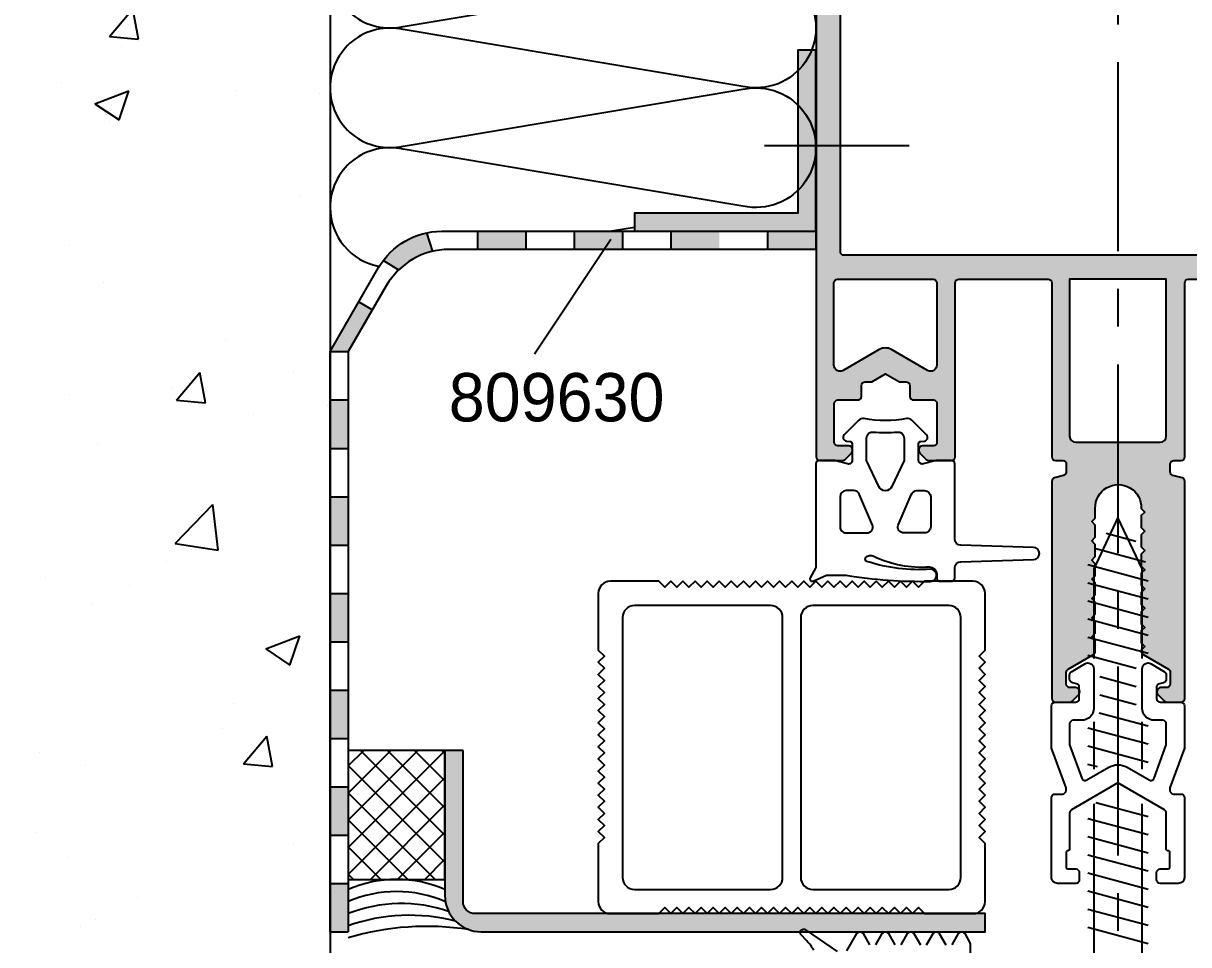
# Model space of a CAD drawing. Header units: millimetres. Extents: x -153 to 2280, y 0 to 724.
# Drawn here: x 50.41 to 98.63, y 578.86 to 616.97 of the extents above; entities that cross this region are included whole.
import ezdxf

# ---------------------------------------------------------------- set-up
doc = ezdxf.new("R2010")
doc.units = ezdxf.units.MM
doc.header["$LTSCALE"] = 0.025
doc.header["$MEASUREMENT"] = 0
doc.linetypes.add('CENTER', pattern=[2, 1.25, -0.25, 0.25, -0.25])
doc.layers.get('0').update_dxf_attribs({"lineweight": 5})
for name, color, linetype in [('ASSI', 1, 'CENTER'), ('FILL', 253, 'Continuous'), ('FINE', 7, 'Continuous'), ('GOMMA', 80, 'Continuous'), ('GROSSA', 8, 'Continuous'), ('MURO', 5, 'Continuous'), ('QUOTE', 254, 'Continuous'), ('TESTO', 2, 'Continuous'), ('TRATTEGGI', 140, 'Continuous')]:
    doc.layers.add(name, color=color, linetype=linetype)
doc.styles.add('Aluk Text', font='GOTHIC.TTF')

# ---------------------------------------------------------------- blocks, each defined once
blk = doc.blocks.new('*X18')
at = {"color": 0}
for p, q in [((58.79102539924509, 216.8723412393392), (59.7552068137749, 218.0214079040177)), ((59.98662764797373, 216.7677075337946), (59.75537641095856, 218.0213612315411)), ((58.7910254837479, 216.8723412410396), (59.986459121458, 216.7677543497424)), ((59.30519915839813, 216.4788887277064), (59.30519915839813, 216.4788887277064)), ((56.81907888887873, 214.9829427525137), (56.81907888887873, 214.9829427525137)), ((58.19015184175629, 214.0943904850173), (59.59052248150209, 214.6319424093352)), ((59.18516129547832, 213.4233139906487), (59.59068777940937, 214.6318970450248)), ((63.99413251282983, 214.6192078450217), (63.99413251282983, 214.6192078450217)), ((58.19015189325022, 214.0943904230976), (59.18499698031627, 213.4233589389327)), ((67.49552761232692, 214.5318453178261), (67.49552761232692, 214.5318453178261)), ((58.78758115845051, 213.3621972926287), (58.78758115845051, 213.3621972926287)), ((66.67481594345753, 210.2535581789427), (66.67481594345753, 210.2535581789427)), ((57.1227118152479, 208.2257718488736), (57.1227118152479, 208.2257718488736)), ((58.54438405210469, 206.7043202160025), (58.54438405210469, 206.7043202160025)), ((63.60083309375726, 204.311938294422), (63.60083309375726, 204.311938294422)), ((66.42022174455228, 203.0244812120067), (66.42022174455228, 203.0244812120067)), ((61.56605207690246, 201.8284985635457), (62.53023349143227, 202.9775652282242)), ((62.7616425719724, 201.723862728137), (62.53039133495723, 202.9775164258835)), ((57.14134159937352, 202.0765376873755), (57.14134159937352, 202.0765376873755)), ((61.41342519461453, 202.3653239412955), (61.41342519461453, 202.3653239412955)), ((61.5660521560079, 201.8284985670394), (62.76148579371799, 201.7239116757422)), ((67.8177903228217, 201.6254402526879), (67.8177903228217, 201.6254402526879)), ((64.76090502460079, 201.2266572979753), (64.76090502460079, 201.2266572979753)), ((58.30118694575889, 200.0464431393762), (58.30118694575889, 200.0464431393762)), ((61.5150452688461, 195.8932495600926), (63.07281517747028, 197.5167805612703)), ((63.29393192550207, 195.6173187182372), (63.07296823617362, 197.5167149161316)), ((61.51504525566207, 195.8932495691386), (63.29378033680192, 195.6173845457623)), ((61.15883099570929, 195.1362469743596), (61.15883099570929, 195.1362469743596)), ((56.15203444577155, 194.4770897036483), (56.15203444577155, 194.4770897036483)), ((59.62179943060639, 194.1457612318527), (59.62179943060639, 194.1457612318527)), ((58.05798983941308, 193.38856606275), (58.05798983941308, 193.38856606275)), ((65.26198624954512, 191.5390117665883), (66.66235688929092, 192.0765636909063)), ((66.25697797282704, 190.8679297855347), (66.6625044567581, 192.0765128399108)), ((65.2619862996112, 191.5390117121818), (66.25683138667725, 190.8679802280169)), ((63.9351584888619, 189.2933815993787), (63.9351584888619, 189.2933815993787)), ((63.47207898776225, 188.2452328452735), (63.47207898776225, 188.2452328452735)), ((64.34107875455982, 186.7846558877523), (65.30526016908962, 187.9337225524307)), ((65.53665749597107, 186.6800179224794), (65.3054062589559, 187.9336716202258)), ((55.89744024686634, 187.2480127367124), (55.89744024686634, 187.2480127367124)), ((57.81479273306727, 186.7306889861238), (57.81479273306727, 186.7306889861238)), ((64.3410788282679, 186.7846558930391), (65.53651246597799, 186.6800690017419)), ((55.72710491203674, 183.9258542084486), (55.72710491203674, 183.9258542084486)), ((66.40355363548493, 183.474756773761), (66.40355363548493, 183.474756773761)), ((57.06373779127998, 182.8999456032306), (57.06373779127998, 182.8999456032306)), ((67.8403302792345, 181.4810237672368), (67.8403302792345, 181.4810237672368)), ((59.94406214110117, 181.2393561667145), (59.94406214110117, 181.2393561667145)), ((58.21068823891924, 180.3569986076264), (58.21068823891924, 180.3569986076264)), ((57.57159562672145, 180.0728119094975), (57.57159562672145, 180.0728119094975))]:
    blk.add_line(p, q, dxfattribs=at)

msp = doc.modelspace()

# ---------------------------------------------------------------- hatches: boundary and pattern name
at = {"layer": 'FILL'}
h = msp.add_hatch(color=256, dxfattribs=at)
edge = h.paths.add_edge_path()
edge.add_line((98.46176779819424, 589.0399801564922), (98.46176779819424, 598.0248811082953))
edge.add_arc((98.31176779819424, 598.0248811082952), 0.1500000000000057, 2.171258662545679e-11, 75.0000000000211)
edge.add_line((98.35059065495957, 598.1697699822387), (97.97294494142889, 598.2709598462043))
edge.add_arc((98.01176779819428, 598.4158487201477), 0.150000000000002, 179.9999999999891, 254.9999999999945, ccw=False)
edge.add_line((97.86176779819428, 598.4158487201477), (97.86176779819422, 598.4899801564922))
edge.add_line((97.86176779819422, 598.4899801564922), (97.86176779819422, 598.739980156492))
edge.add_arc((98.01176779819426, 598.739980156492), 0.1500000000000341, 90, 180, ccw=False)
edge.add_line((98.01176779819426, 598.8899801564921), (98.31176779819427, 598.8899801564921))
edge.add_arc((98.31176779819427, 599.0399801564921), 0.1499999999999773, 270, 360)
edge.add_line((98.46176779819424, 599.0399801564921), (98.46176779819424, 606.2399801564922))
edge.add_arc((98.61176779819425, 606.2399801564922), 0.1500000000000057, 90.00000000001091, 180, ccw=False)
edge.add_line((98.61176779819422, 606.3899801564921), (102.3117677981944, 606.3899801564921))
edge.add_arc((102.3117677981944, 606.2399801564922), 0.1499999999999773, 0, 90, ccw=False)
edge.add_line((102.4617677981944, 606.2399801564922), (102.4617677981943, 599.0399801564921))
edge.add_arc((102.6117677981943, 599.0399801564922), 0.1500000000000057, 180.0000000000109, 270.0000000000109)
edge.add_line((102.6117677981943, 598.8899801564921), (103.5496357638384, 598.8899801564921))
edge.add_arc((103.5496357638384, 599.0399801564921), 0.1500000000000057, 270.0000000000109, 315.0000000000077)
edge.add_line((103.6557017810163, 598.9339141393142), (103.9178338153723, 599.1960461736701))
edge.add_arc((103.8117677981943, 599.302112190848), 0.1499999999999972, 315.0000000000077, 360.0000000000109)
edge.add_line((103.9617677981943, 599.302112190848), (103.9617677981943, 599.3399801564921))
edge.add_arc((103.8117677981943, 599.3399801564921), 0.1500000000000057, 0, 90.00000000001086)
edge.add_line((103.8117677981943, 599.489980156492), (103.3617677981943, 599.489980156492))
edge.add_arc((103.3617677981943, 599.6399801564921), 0.1500000000000057, 180, 270.00000000001086, ccw=False)
edge.add_line((103.2117677981943, 599.6399801564921), (103.2117677981943, 601.239980156492))
edge.add_arc((103.3617677981943, 601.239980156492), 0.1500000000000057, 89.99999999998909, 180, ccw=False)
edge.add_line((103.3617677981943, 601.3899801564921), (104.1867677981943, 601.3899801564921))
edge.add_arc((104.1867677981943, 601.5399801564921), 0.1500000000000057, 269.9999999999891, 360)
edge.add_line((104.3367677981943, 601.5399801564921), (104.3367677981943, 601.989980156492))
edge.add_arc((104.4867677981943, 601.989980156492), 0.1500000000000341, 90, 180, ccw=False)
edge.add_line((104.4867677981943, 602.1399801564921), (104.7697805000865, 602.1399801564921))
edge.add_line((104.7697805000865, 602.1399801564921), (105.3367677981943, 602.4673304256818))
edge.add_line((105.3367677981943, 602.4673304256818), (105.9037550963021, 602.1399801564921))
edge.add_line((105.9037550963021, 602.1399801564921), (106.1867677981943, 602.1399801564921))
edge.add_arc((106.1867677981943, 601.989980156492), 0.1500000000000057, 1.0913936421275139e-11, 90.00000000001091, ccw=False)
edge.add_line((106.3367677981943, 601.9899801564922), (106.3367677981943, 601.5399801564921))
edge.add_arc((106.4867677981943, 601.5399801564921), 0.1499999999999773, 180, 270)
edge.add_line((106.4867677981943, 601.3899801564921), (107.3117677981943, 601.3899801564921))
edge.add_arc((107.3117677981943, 601.239980156492), 0.1500000000000341, 0, 90, ccw=False)
edge.add_line((107.4617677981943, 601.239980156492), (107.4617677981943, 599.6399801564921))
edge.add_arc((107.3117677981943, 599.6399801564921), 0.1500000000000341, -90, 0, ccw=False)
edge.add_line((107.3117677981943, 599.489980156492), (106.8617677981943, 599.489980156492))
edge.add_arc((106.8617677981943, 599.3399801564922), 0.1499999999999773, 90.00000000001086, 180.0000000000109)
edge.add_line((106.7117677981943, 599.3399801564921), (106.7117677981942, 599.302112190848))
edge.add_arc((106.8617677981943, 599.3021121908481), 0.1500000000000057, 180.0000000000217, 225.000000000023)
edge.add_line((106.7557017810163, 599.1960461736701), (107.0178338153723, 598.9339141393141))
edge.add_arc((107.1238998325503, 599.039980156492), 0.1499999999999168, 224.9999999999923, 269.9999999999891)
edge.add_line((107.1238998325502, 598.8899801564921), (108.0617677981942, 598.8899801564921))
edge.add_arc((108.0617677981942, 599.0399801564921), 0.1500000000000341, 270, 360)
edge.add_line((108.2117677981942, 599.0399801564921), (108.2117677981943, 650.889980156492))
edge.add_arc((107.7117677981943, 650.8899801564921), 0.5, 0, 90)
edge.add_line((107.7117677981943, 651.3899801564921), (83.71176779819427, 651.3899801564922))
edge.add_arc((83.71176779819427, 650.8899801564921), 0.5, 90, 180)
edge.add_line((83.21176779819427, 650.8899801564921), (83.21176779819424, 599.0399801564921))
edge.add_arc((83.36176779819425, 599.0399801564921), 0.1500000000000057, 179.9999999999891, 269.9999999999891)
edge.add_line((83.36176779819422, 598.8899801564921), (84.29963576383827, 598.8899801564921))
edge.add_arc((84.29963576383827, 599.0399801564921), 0.1500000000000057, 270, 314.9999999999923)
edge.add_line((84.40570178101623, 598.9339141393141), (84.66783381537223, 599.19604617367))
edge.add_arc((84.56176779819421, 599.302112190848), 0.1500000000000374, 315.0000000000077, 360.0000000000109)
edge.add_line((84.71176779819424, 599.3021121908481), (84.71176779819424, 599.3399801564922))
edge.add_arc((84.56176779819427, 599.3399801564921), 0.1499999999999773, 0, 90)
edge.add_line((84.56176779819427, 599.489980156492), (84.11176779819422, 599.489980156492))
edge.add_arc((84.11176779819425, 599.6399801564921), 0.1499999999999773, 179.9999999999891, 269.99999999998914, ccw=False)
edge.add_line((83.96176779819424, 599.6399801564921), (83.96176779819424, 601.239980156492))
edge.add_arc((84.11176779819425, 601.239980156492), 0.1500000000000057, 90.00000000001091, 180.0000000000109, ccw=False)
edge.add_line((84.11176779819422, 601.3899801564921), (84.93676779819427, 601.3899801564921))
edge.add_arc((84.93676779819424, 601.539980156492), 0.1499999999999488, 270.0000000000109, 360.0000000000109)
edge.add_line((85.08676779819419, 601.5399801564921), (85.08676779819419, 601.9899801564922))
edge.add_arc((85.2367677981942, 601.989980156492), 0.1500000000000057, 89.99999999998909, 179.9999999999891, ccw=False)
edge.add_line((85.23676779819422, 602.1399801564921), (85.5197805000864, 602.1399801564921))
edge.add_line((85.5197805000864, 602.1399801564921), (86.08676779819419, 602.4673304256817))
edge.add_line((86.08676779819419, 602.4673304256818), (86.65375509630204, 602.1399801564921))
edge.add_line((86.65375509630204, 602.1399801564921), (86.93676779819415, 602.1399801564921))
edge.add_arc((86.93676779819415, 601.989980156492), 0.1500000000000341, 0, 90, ccw=False)
edge.add_line((87.08676779819419, 601.989980156492), (87.08676779819419, 601.539980156492))
edge.add_arc((87.23676779819422, 601.5399801564921), 0.1500000000000341, 180, 270)
edge.add_line((87.23676779819422, 601.3899801564921), (88.06176779819427, 601.3899801564921))
edge.add_arc((88.06176779819424, 601.239980156492), 0.1500000000000057, -1.0913936421275139e-11, 89.99999999998909, ccw=False)
edge.add_line((88.21176779819424, 601.239980156492), (88.21176779819424, 599.6399801564921))
edge.add_arc((88.06176779819424, 599.6399801564921), 0.1500000000000057, -89.99999999998909, 1.0913936421275139e-11, ccw=False)
edge.add_line((88.06176779819427, 599.489980156492), (87.61176779819422, 599.489980156492))
edge.add_arc((87.61176779819425, 599.3399801564922), 0.1499999999999773, 90.00000000001086, 180.0000000000109)
edge.add_line((87.46176779819424, 599.3399801564921), (87.46176779819424, 599.302112190848))
edge.add_arc((87.61176779819422, 599.3021121908481), 0.1499999999999773, 180, 225)
edge.add_line((87.50570178101626, 599.1960461736701), (87.7678338153722, 598.9339141393141))
edge.add_arc((87.87389983255017, 599.0399801564921), 0.1499999999999771, 225, 270)
edge.add_line((87.87389983255017, 598.8899801564921), (88.81176779819427, 598.8899801564921))
edge.add_arc((88.81176779819427, 599.0399801564921), 0.1499999999999773, 270, 360)
edge.add_line((88.96176779819424, 599.0399801564921), (88.96176779819419, 606.2399801564922))
edge.add_arc((89.11176779819417, 606.2399801564922), 0.1499999999999773, 90, 180, ccw=False)
edge.add_line((89.11176779819417, 606.3899801564921), (92.81176779819432, 606.3899801564921))
edge.add_arc((92.8117677981943, 606.2399801564922), 0.1500000000000057, 0, 89.99999999998909, ccw=False)
edge.add_line((92.9617677981943, 606.2399801564922), (92.96176779819424, 599.0399801564921))
edge.add_arc((93.11176779819425, 599.0399801564921), 0.1500000000000057, 180.0000000000109, 270.0000000000109)
edge.add_line((93.11176779819428, 598.8899801564921), (93.41176779819429, 598.8899801564921))
edge.add_arc((93.41176779819426, 598.7399801564922), 0.1500000000000057, -1.0913936421275139e-11, 89.99999999998909, ccw=False)
edge.add_line((93.56176779819427, 598.739980156492), (93.56176779819427, 598.4158487201476))
edge.add_arc((93.41176779819426, 598.4158487201477), 0.1500000000000057, -74.99999999999449, 0, ccw=False)
edge.add_line((93.45059065495965, 598.2709598462043), (93.07294494142891, 598.1697699822386))
edge.add_arc((93.11176779819428, 598.0248811082953), 0.1499999999999398, 105.0000000000006, 180)
edge.add_line((92.9617677981943, 598.0248811082953), (92.96176779819424, 589.0399801564922))
edge.add_arc((93.11207890842684, 589.0402859468296), 0.1503114212795728, 180.1165613875825, 270)
edge.add_line((93.11207890842684, 588.8899745255501), (93.69994687407092, 588.8899745255501))
edge.add_arc((93.69994687407083, 589.0399745255502), 0.1500000000001194, 270.0000000000326, 314.9999999999923)
edge.add_line((93.80601289124888, 588.9339085083722), (94.06814492560486, 589.196040542728))
edge.add_arc((93.94475577976175, 589.3176195364979), 0.1732233616980267, 315.4233701028556, 444.2605660744484)
edge.add_line((93.96207890842686, 589.4899745255501), (93.71207890842686, 589.4899745255501))
edge.add_arc((93.71207890842686, 589.6399745255501), 0.1500000000000341, 180.0000000000109, 270, ccw=False)
edge.add_line((93.56207890842683, 589.6399745255501), (93.56207890842683, 590.1244191756035))
edge.add_arc((93.71207890842666, 590.1244191756036), 0.1499999999998352, 119.9999999999892, 180.0000000000326, ccw=False)
edge.add_line((93.63707890842676, 590.2543229861711), (94.68707890842683, 590.8605407688203))
edge.add_arc((94.61207890842675, 590.9904445793879), 0.1500000000000394, 300.0000000000239, 360)
edge.add_line((94.76207890842679, 590.9904445793879), (94.76207890842679, 591.43747452555))
edge.add_line((94.76207890842679, 591.43747452555), (94.61207890842675, 591.58747452555))
edge.add_line((94.61207890842675, 591.58747452555), (94.76207890842679, 591.73747452555))
edge.add_line((94.76207890842679, 591.73747452555), (94.76207890842679, 592.2324745255501))
edge.add_line((94.76207890842679, 592.2324745255501), (94.61207890842678, 592.3824745255502))
edge.add_line((94.61207890842678, 592.38247452555), (94.76207890842679, 592.53247452555))
edge.add_line((94.76207890842679, 592.53247452555), (94.76207890842679, 593.02747452555))
edge.add_line((94.76207890842679, 593.02747452555), (94.61207890842675, 593.1774745255501))
edge.add_line((94.61207890842675, 593.1774745255501), (94.76207890842679, 593.3274745255501))
edge.add_line((94.76207890842679, 593.3274745255501), (94.76207890842679, 593.82247452555))
edge.add_line((94.76207890842679, 593.82247452555), (94.61207890842678, 593.9724745255501))
edge.add_line((94.61207890842678, 593.9724745255501), (94.76207890842679, 594.12247452555))
edge.add_line((94.76207890842679, 594.12247452555), (94.76207890842679, 594.61747452555))
edge.add_line((94.76207890842679, 594.61747452555), (94.61207890842678, 594.7674745255501))
edge.add_line((94.61207890842678, 594.76747452555), (94.76207890842679, 594.91747452555))
edge.add_line((94.76207890842679, 594.91747452555), (94.76207890842679, 595.41247452555))
edge.add_line((94.76207890842679, 595.41247452555), (94.61207890842678, 595.56247452555))
edge.add_line((94.61207890842678, 595.5624745255501), (94.76207890842679, 595.7124745255501))
edge.add_line((94.76207890842679, 595.7124745255501), (94.76207890842679, 596.2074745255501))
edge.add_line((94.76207890842679, 596.2074745255501), (94.61207890842681, 596.3574745255501))
edge.add_line((94.61207890842681, 596.3574745255501), (94.76207890842679, 596.5074745255502))
edge.add_line((94.76207890842679, 596.50747452555), (94.76207890842682, 596.9055967460154))
edge.add_arc((95.71176779819416, 596.9396798638129), 0.9503002926792784, -2.0553899919178207, 182.055389991911, ccw=False)
edge.add_line((96.6614566879615, 596.9055967460154), (96.81207890842683, 596.7549745255501))
edge.add_line((96.81207890842683, 596.7549745255501), (96.66207890842679, 596.6049745255501))
edge.add_line((96.66207890842679, 596.60497452555), (96.66207890842679, 596.10997452555))
edge.add_line((96.66207890842679, 596.10997452555), (96.8120789084268, 595.95997452555))
edge.add_line((96.8120789084268, 595.95997452555), (96.66207890842679, 595.80997452555))
edge.add_line((96.66207890842679, 595.80997452555), (96.66207890842679, 595.31497452555))
edge.add_line((96.66207890842679, 595.31497452555), (96.81207890842683, 595.1649745255501))
edge.add_line((96.81207890842683, 595.1649745255501), (96.66207890842679, 595.0149745255501))
edge.add_line((96.66207890842679, 595.0149745255501), (96.66207890842679, 594.5199745255501))
edge.add_line((96.66207890842679, 594.5199745255501), (96.81207890842683, 594.3699745255501))
edge.add_line((96.81207890842683, 594.36997452555), (96.66207890842679, 594.21997452555))
edge.add_line((96.66207890842679, 594.21997452555), (96.66207890842679, 593.72497452555))
edge.add_line((96.66207890842679, 593.72497452555), (96.81207890842677, 593.57497452555))
edge.add_line((96.81207890842677, 593.57497452555), (96.66207890842679, 593.42497452555))
edge.add_line((96.66207890842679, 593.42497452555), (96.66207890842679, 592.92997452555))
edge.add_line((96.66207890842679, 592.92997452555), (96.81207890842683, 592.77997452555))
edge.add_line((96.81207890842683, 592.77997452555), (96.66207890842679, 592.62997452555))
edge.add_line((96.66207890842679, 592.62997452555), (96.66207890842679, 592.13497452555))
edge.add_line((96.66207890842679, 592.13497452555), (96.81207890842683, 591.9849745255499))
edge.add_line((96.81207890842683, 591.98497452555), (96.66207890842679, 591.83497452555))
edge.add_line((96.66207890842679, 591.83497452555), (96.66207890842679, 591.337899207334))
edge.add_line((96.66207890842679, 591.337899207334), (96.81207890842683, 591.1878992073339))
edge.add_line((96.81207890842683, 591.187899207334), (96.66207890842679, 591.037899207334))
edge.add_line((96.66207890842679, 591.037899207334), (96.66207890842679, 590.9904445793879))
edge.add_line((96.66207890842679, 590.9904445793879), (96.73707890842678, 590.8605407688203))
edge.add_line((96.73707890842678, 590.8605407688203), (97.78707890842676, 590.2543229861712))
edge.add_arc((97.7120789084268, 590.1244191756035), 0.1499999999999826, 1.0913936421275139e-11, 60.0000000000137, ccw=False)
edge.add_line((97.86207890842678, 590.1244191756035), (97.86207890842678, 589.6399745255501))
edge.add_arc((97.71207890842678, 589.6399745255501), 0.1500000000000057, -90.00000000001091, 1.0913936421275139e-11, ccw=False)
edge.add_line((97.71207890842675, 589.48997452555), (97.46207890842675, 589.48997452555))
edge.add_arc((97.47807187407074, 589.3180995255501), 0.1726174689163579, 95.31606382267486, 225.0000000000134)
edge.add_line((97.35601289124875, 589.196040542728), (97.61814492560472, 588.9339085083722))
edge.add_arc((97.72421094278278, 589.0399745255503), 0.1500000000001781, 225.0000000000307, 269.9999999999891)
edge.add_line((97.72421094278275, 588.8899745255501), (98.31207890842629, 588.88997452555))
edge.add_arc((98.30706359055927, 589.0447629446129), 0.1548696487026443, 271.8557980822255, 358.2641758462536)
edge.add_arc((98.46176775539192, 589.0400746164848), 9.446000238587524e-05, 358.2641758540641, 630.0259622349515)
edge = h.paths.add_edge_path(flags=16)
edge.add_line((83.94996747267561, 602.8282258414497), (83.94996747267561, 606.2400316533909))
edge.add_arc((84.09996747267559, 606.240031653391), 0.1499999999999773, 90, 180, ccw=False)
edge.add_line((84.09996747267559, 606.3900316533909), (88.04996747267552, 606.3900316533909))
edge.add_arc((88.04996747267552, 606.240031653391), 0.1499999999999773, 0, 90, ccw=False)
edge.add_line((88.1999674726755, 606.240031653391), (88.19996747267561, 602.8282258401985))
edge.add_arc((87.94996747267558, 602.8282258401985), 0.2500000000000284, -120.0000001075482, 0, ccw=False)
edge.add_line((87.82496747226918, 602.6117194894869), (86.32496747809415, 603.4777448936624))
edge.add_arc((86.07496747809415, 603.0447321917702), 0.5000000000000164, 60.00000000000109, 119.9999999999989)
edge.add_line((85.82496747809415, 603.4777448936625), (84.32496747226918, 602.611719490269))
edge.add_arc((84.19996747267558, 602.8282258414497), 0.2499999999999828, 180, 299.9999998924529, ccw=False)
edge = h.paths.add_edge_path(flags=16)
edge.add_arc((105.3249674672571, 603.0447321917702), 0.5000000000000164, 60.00000000000108, 119.99999999999889, ccw=False)
edge.add_line((105.5749674672571, 603.4777448936625), (107.074967473082, 602.611719490269))
edge.add_arc((107.1999674726756, 602.8282258414497), 0.2499999999999828, 240.0000001075471, 360)
edge.add_line((107.4499674726756, 602.8282258414497), (107.4499674726756, 606.2400316533909))
edge.add_arc((107.2999674726756, 606.240031653391), 0.1500000000000057, 359.9999999999891, 449.9999999999891)
edge.add_line((107.2999674726756, 606.390031653391), (103.3499674726757, 606.3900316533909))
edge.add_arc((103.3499674726757, 606.2400316533909), 0.1499999999999773, 90, 180)
edge.add_line((103.1999674726757, 606.2400316533909), (103.1999674726756, 602.8282258401985))
edge.add_arc((103.4499674726756, 602.8282258401985), 0.2500000000000284, 180, 300.0000001075481)
edge.add_line((103.574967473082, 602.6117194894869), (105.0749674672571, 603.4777448936624))
edge = h.paths.add_edge_path(flags=16)
edge.add_line((97.69996747267561, 599.8900316533909), (97.69996747267561, 606.3900316533909))
edge.add_line((97.69996747267561, 606.3900316533909), (93.69996747267561, 606.3900316533909))
edge.add_line((93.69996747267561, 606.3900316533909), (93.69996747267561, 599.8900316533909))
edge.add_arc((93.94996747267561, 599.8900316533909), 0.25, 180, 270)
edge.add_line((93.94996747267561, 599.6400316533909), (97.44996747267561, 599.6400316533909))
edge.add_arc((97.44996747267561, 599.8900316533909), 0.25, 270, 360)
edge = h.paths.add_edge_path(flags=16)
edge.add_arc((84.34996747267559, 649.4400316533909), 0.1499999999999773, 90, 180)
edge.add_line((84.19996747267561, 649.4400316533909), (84.19996747267561, 607.5400316533909))
edge.add_arc((84.34996747267559, 607.540031653391), 0.1499999999999773, 180, 270)
edge.add_line((84.34996747267559, 607.3900316533909), (107.0499674726755, 607.3900316533909))
edge.add_arc((107.0499674726755, 607.540031653391), 0.1499999999999773, 270, 360)
edge.add_line((107.1999674726755, 607.540031653391), (107.1999674726756, 649.440031653391))
edge.add_arc((107.0499674726756, 649.4400316533909), 0.1499999999999773, 0, 90)
edge.add_line((107.0499674726756, 649.590031653391), (84.34996747267559, 649.590031653391))
msp.add_hatch(color=256, dxfattribs=at).paths.add_polyline_path([(83.19996747267561, 608.3688955453955), (83.19996747267561, 615.8688955453955), (82.44996747267561, 615.8688955453955), (82.44996747267561, 609.1188955453955), (75.69996747267561, 609.1188955453955), (75.69996747267561, 608.3688955453955)])
h = msp.add_hatch(color=256, dxfattribs=at)
h.paths.add_polyline_path([(63.85339659432526, 581.3900316533911), (63.10339659432525, 581.3900316533911), (63.10339659432525, 579.3900316533911), (63.85339659432527, 579.3900316533911)], flags=17)
h.paths.add_polyline_path([(63.10339659432526, 583.3900316533911), (63.85339659432526, 583.3900316533911), (63.85339659432527, 585.3900316533911), (63.10339659432525, 585.3900316533911)], flags=17)
h.paths.add_polyline_path([(63.85339659432526, 589.3900316533911), (63.10339659432526, 589.3900316533911), (63.10339659432526, 587.3900316533911), (63.85339659432526, 587.3900316533911)], flags=17)
h.paths.add_polyline_path([(63.10339659432527, 591.3900316533911), (63.85339659432526, 591.3900316533911), (63.85339659432526, 593.3900316533911), (63.10339659432526, 593.3900316533911)], flags=17)
h.paths.add_polyline_path([(63.10339659432528, 595.3900316533911), (63.85339659432526, 595.3900316533911), (63.85339659432526, 597.3900316533911), (63.10339659432528, 597.3900316533911)], flags=17)
h.paths.add_polyline_path([(63.85339659432525, 601.3900316533911), (63.10339659432528, 601.3900316533911), (63.10339659432528, 599.3900316533911), (63.85339659432526, 599.3900316533911)], flags=17)
h.paths.add_polyline_path([(63.10339659432526, 603.3900316533911), (63.85339659432525, 603.3900316533911), (64.85339659432526, 605.12208246096), (64.29089659432526, 605.4468419873791)], flags=17)
h.paths.add_polyline_path([(65.30673562459756, 607.1645404101423), (65.93553091989332, 606.7696693000175, -0.1357992844475867), (67.33860852235938, 607.5388510980398), (67.08651130413062, 608.3033915959447, 0.181906123105799)], flags=17)
h.paths.add_polyline_path([(71.19996747267561, 607.6188955453955), (71.19996747267561, 608.3688955453954), (69.19996747267561, 608.3688955453954), (69.19996747267561, 607.6188955453955)], flags=17)
h.paths.add_polyline_path([(75.19996747267561, 607.6188955453954), (75.19996747267561, 608.3688955453954), (73.19996747267561, 608.3688955453954), (73.19996747267561, 607.6188955453955)], flags=17)
h.paths.add_polyline_path([(77.19996747267561, 608.3688955453955), (77.19996747267561, 607.6188955453955), (79.05475259329108, 607.6188955453955), (79.05475259329108, 608.3688955453954)], flags=17)
h.paths.add_polyline_path([(81.19996747267561, 608.3688955453955), (81.19996747267561, 607.6188955453955), (83.19996747267561, 607.6188955453955), (83.19996747267561, 608.3688955453955)], flags=17)
h.paths.add_polyline_path([(79.1999674726756, 608.3688955453954), (79.05475259329108, 608.3688955453954), (79.05475259329108, 607.6188955453955), (79.19996747267561, 607.6188955453955)], flags=17)
h = msp.add_hatch(color=256, dxfattribs=at)
edge = h.paths.add_edge_path()
edge.add_line((68.60339659432526, 586.8900316533911), (67.85339659432526, 586.8900316533911))
edge.add_line((67.85339659432526, 586.8900316533911), (67.85339659432526, 580.8900316533911))
edge.add_arc((69.35339659432526, 580.8900316533911), 1.5, 180, 270)
edge.add_line((69.35339659432526, 579.3900316533911), (90.19996747267564, 579.3900316533911))
edge.add_line((90.19996747267564, 579.3900316533911), (90.19996747267564, 580.1400316533911))
edge.add_line((90.19996747267564, 580.1400316533911), (69.10339659432526, 580.1400316533911))
edge.add_arc((69.10339659432526, 580.6400316533911), 0.5, 180, 270, ccw=False)
edge.add_line((68.60339659432526, 580.6400316533911), (68.60339659432526, 586.8900316533911))
at = {"layer": 'FINE'}
h = msp.add_hatch(dxfattribs=at)
h.set_pattern_fill('ANSI37', color=256, scale=0.25, style=0)
h.set_pattern_definition([(315, (-107.8853687076382, 679.4282087726951), (-0.561266007566822, -0.5612660075668221), []), (225, (-107.8853687076382, 679.4282087726951), (-0.5612660075668221, 0.561266007566822), [])])
h.paths.add_polyline_path([(67.85339659432526, 586.8900316533911), (63.85339659432526, 586.8900316533911), (63.85339659432526, 581.5557123549305), (67.85339659432526, 581.5557123549305)])

# ---------------------------------------------------------------- linework, layer by layer
at = {"layer": 'ASSI', "ltscale": 250}
for p, q in [((95.69996747267561, 652.8627965743513), (95.69996747267561, 568.2438371989563)), ((81.07725057556075, 611.9174345293275), (87.06373886441492, 611.9174345293275))]:
    msp.add_line(p, q, dxfattribs=at)
at = {"layer": 'FINE'}
for p, q in [((96.44255825905049, 595.5324976261306), (95.20858093182767, 595.8631408544383)), ((96.83160465060081, 594.6782529596965), (94.78535425910576, 595.2265440996094)), ((96.94996747267561, 593.8965377371077), (94.44996747267561, 594.5664107181855)), ((96.94996747267561, 593.1465377371077), (94.44996747267561, 593.8164107181855)), ((96.94996747267561, 592.3965377371077), (94.44996747267561, 593.0664107181855)), ((96.94996747267561, 591.6465377371077), (94.44996747267561, 592.3164107181855)), ((96.94996747267561, 590.8965377371077), (94.44996747267561, 591.5664107181855)), ((96.45020484039205, 590.2804487308352), (94.44996747267561, 590.8164107181855)), ((96.44996747267538, 589.5305123333233), (94.9499674726754, 589.9324361219699)), ((96.44996747267538, 588.7805123333233), (94.94996747267538, 589.1824361219699)), ((96.94996747267561, 587.8965377371077), (94.92272699372849, 588.4397351863051)), ((96.94996747267561, 587.1465377371077), (94.44996747267561, 587.8164107181855)), ((96.94996747267561, 586.3965377371077), (94.44996747267561, 587.0664107181855)), ((94.84849003251938, 586.2096269201097), (94.44996747267561, 586.3164107181855)), ((96.94996747267561, 584.1465377371077), (94.78150273441157, 584.7275761125409)), ((96.94996747267561, 583.3965377371077), (94.44996747267561, 584.0664107181855)), ((96.94996747267561, 582.6465377371077), (94.44996747267561, 583.3164107181855)), ((96.94996747267561, 581.8965377371077), (94.44996747267561, 582.5664107181855)), ((96.94996747267561, 581.1465377371077), (94.44996747267561, 581.8164107181855)), ((96.94996747267561, 580.3965377371077), (94.44996747267561, 581.0664107181855)), ((96.94996747267561, 579.6465377371077), (94.44996747267561, 580.3164107181855)), ((96.94996747267561, 578.8965377371077), (94.44996747267561, 579.5664107181855))]:
    msp.add_line(p, q, dxfattribs=at)
for points in [[(96.69996747267561, 590.6980565187963), (96.69996747267561, 594.4040996360151), (95.69996747267561, 596.5235931683841), (94.69996747267561, 594.4040996360151), (94.69996747267561, 590.6980565187961)], [(94.69996747267561, 588.0810146590163), (94.69996747267561, 586.1238773802031)], [(96.69996747267561, 586.1238773802029), (96.69996747267561, 588.0810146590159)], [(94.69996747267561, 584.6805017072292), (94.69996747267561, 582.9537284224953)], [(96.69996747267561, 582.9537284224955), (96.69996747267561, 584.6805017072289)], [(94.69996747267561, 583.3392395632371), (94.69996747267561, 577.3876172274386)], [(96.69996747267561, 577.3876172274387), (96.69996747267561, 583.3392395632376)]]:
    msp.add_lwpolyline(points, dxfattribs=at)
msp.add_lwpolyline([(63.85339659432526, 581.5557123549305), (67.85339659432526, 581.5557123549305), (67.85339659432526, 586.8900316533911), (63.85339659432526, 586.8900316533911)], close=True, dxfattribs=at)
for centre, radius, start, end in [((65.85339659432526, 576.5364867447695), 5.019225610160992, 66.51756920044518, 113.4824307995552), ((65.85339659432526, 576.0364867447695), 5.019225610160992, 66.51756920044518, 113.4824307995552), ((66.04963907840583, 574.5922885495979), 5.966651874759035, 70.84916633484652, 111.5976393809544), ((66.38190057401732, 572.4936504873496), 7.580507644325167, 75.39982698564742, 109.4845939827487), ((67.10675476851188, 568.1911518212862), 11.42200984885852, 81.27819031929613, 106.5488290020542)]:
    msp.add_arc(centre, radius, start, end, dxfattribs=at)
at = {"layer": 'GOMMA'}
for p, q in [((67.08651130413062, 608.3033915959447), (67.33860852235938, 607.5388510980398)), ((69.19996747267561, 608.3688955453955), (69.19996747267561, 607.6188955453955)), ((71.19996747267561, 608.3688955453955), (71.19996747267561, 607.6188955453955)), ((73.19996747267561, 608.3688955453955), (73.19996747267561, 607.6188955453955)), ((75.19996747267561, 608.3688955453955), (75.19996747267561, 607.6188955453955)), ((77.19996747267561, 608.3688955453955), (77.19996747267561, 607.6188955453955)), ((81.19996747267561, 608.3688955453955), (81.19996747267561, 607.6188955453955)), ((65.30673562459756, 607.1645404101423), (65.93553091989334, 606.7696693000175)), ((64.29089659432526, 605.4468419873791), (64.85339659432526, 605.12208246096)), ((63.10339659432525, 603.3900316533911), (63.85339659432526, 603.3900316533911)), ((63.10339659432525, 601.3900316533911), (63.85339659432526, 601.3900316533911)), ((63.10339659432525, 599.3900316533911), (63.85339659432526, 599.3900316533911)), ((63.10339659432525, 597.3900316533911), (63.85339659432526, 597.3900316533911)), ((63.10339659432525, 595.3900316533911), (63.85339659432526, 595.3900316533911)), ((63.10339659432525, 593.3900316533911), (63.85339659432526, 593.3900316533911)), ((63.10339659432525, 591.3900316533911), (63.85339659432526, 591.3900316533911)), ((63.10339659432525, 589.3900316533911), (63.85339659432526, 589.3900316533911)), ((63.10339659432525, 587.3900316533911), (63.85339659432526, 587.3900316533911)), ((63.10339659432525, 585.3900316533911), (63.85339659432526, 585.3900316533911)), ((63.10339659432525, 583.3900316533911), (63.85339659432526, 583.3900316533911)), ((63.10339659432525, 581.3900316533911), (63.85339659432526, 581.3900316533911)), ((63.10339659432525, 579.3900316533911), (63.85339659432526, 579.3900316533911))]:
    msp.add_line(p, q, dxfattribs=at)
for points in [[(63.10339659432525, 579.3900316533911), (63.10339659432528, 603.3900316533911), (65.11191959884803, 606.8688955453954, -0.2679491924311226), (67.70999581020135, 608.3688955453954), (83.19996747267561, 608.3688955453955), (83.19996747267561, 607.6188955453955), (68.02698310830912, 607.6188955453955, 0.2679491924311228), (65.42890689695581, 606.1188955453955), (63.85339659432526, 603.3900316533911), (63.85339659432526, 579.3900316533911)], [(64.85339659432526, 606.9867528416826, 0.0298587889261884), (65.1404386985691, 606.9172418406602, 0.0298587889261884)], [(83.10990783752925, 578.627915380561, 0.07546705698885331), (82.8330835331322, 579.0091590022621), (82.5653362212334, 579.2880360814133, -0.8769764629927514), (82.81618905575675, 579.4478469621274), (84.07921018382109, 578.5680951315776, 0.5220051325606435)], [(84.48795254778236, 578.6029241513115), (84.89769396149285, 579.3126171013042, -0.5773502698239583), (85.15750158277086, 579.3126171021327), (85.42280920434479, 578.8530908204223, 0.5773502700173055)], [(85.68261682566634, 578.8530908211753), (85.94792444234633, 579.3126171006746, -0.5773502704903818), (86.20773206377436, 579.312617101612), (86.47303968786599, 578.8530908206832, 0.5773502691896144)], [(86.73284730900133, 578.8530908206832), (86.99815492722632, 579.3126171008702, -0.5773502699886969), (87.25796254854146, 579.312617101612), (87.52327017240736, 578.8530908206832, 0.5773502691896144)], [(87.78307779354265, 578.8530908206832), (88.04838541176764, 579.3126171008702, -0.5773502699886969), (88.30819303308277, 579.3126171016121), (88.57350065694868, 578.8530908206832, 0.5773502691896142)], [(88.83330827808402, 578.8530908206832), (89.09861589858161, 579.3126171008702, -0.5773502699886992), (89.35842351989669, 579.3126171016121), (89.55796254866374, 578.9670053645648, -0.1316524980088336), (89.57805873822036, 578.8920053643495), (89.57805873822025, 577.5376171001247, -0.4142135623731505)]]:
    msp.add_lwpolyline(points, format="xyb", dxfattribs=at)
for points in [[(88.94996747267561, 594.4475968452623, -0.4052432957209695), (89.19228787056656, 594.6974788648464), (92.20764707478469, 594.790149633807, 0.9697392325155254), (92.20764707478469, 595.2899136729753), (89.19228787056653, 595.3825844419359, -0.4052432957209365), (88.94996747267561, 595.63246646152), (88.94996747267564, 598.740031653391, 0.4142135623730396), (88.79996747267563, 598.890031653391), (88.17952296844905, 598.890031653391), (87.63879032944101, 598.7451427794476, -0.4931454260313338), (87.44996747267561, 598.890031653391), (87.44996747267561, 599.5788255765381, -0.3888787318530059), (87.54125189840084, 599.6784450463472), (87.68862251317171, 599.6913383044765, 0.6370702608074132), (87.78161516893752, 599.9468335263682), (87.17746908918195, 600.5509796061239, 0.2454199115108711), (86.95661025518575, 600.6202857526664, -0.08886043818028076), (85.19332470720363, 600.6202857526664, 0.2454199115108711), (84.97246587320743, 600.5509796061239), (84.36831979208114, 599.9468335249976, 0.6370702608074132), (84.46131244784695, 599.6913383031058), (84.60868304695038, 599.6784450463472, -0.3888787318530058), (84.69996747267561, 599.5788255765381), (84.69996747267558, 598.890031653391, -0.4931454260313514), (84.51114461591021, 598.7451427794476), (83.98948695902922, 598.8849205273344, 0.06554346281525822), (83.95066410226386, 598.890031653391), (83.34996747267564, 598.890031653391, 0.4142135623730396), (83.19996747267564, 598.740031653391), (83.19996747267558, 594.4588004387854), (82.96290336280708, 594.039223530493, 0.7195149494986104), (83.08980323388968, 593.8983086348599), (83.64637763418935, 594.1400316533912), (84.45372529305862, 594.1400316533912, 0.04380891343034874), (87.93286546889999, 593.8876179574013, 1.011468768470257), (87.94612640906237, 594.3874095542967, -0.09779404551915938), (85.31281706788351, 594.711585982242, -0.5226703353464269), (85.26532144545212, 594.8687760400475, -0.3865361286484037), (85.59713842959235, 594.9234480289746, 0.1286776343090496), (87.89996747267568, 594.4900316533912, -0.414213562373095), (88.19996747267558, 594.1900316533912), (88.19996747267555, 594.0400316533912, 0.414213562373095), (88.34996747267559, 593.8900316533911), (88.79996747267558, 593.8900316533911, 0.4142135623730395), (88.94996747267561, 594.0400316533912)], [(85.57258940903984, 600.0647188376172, 0.04533686841581842), (86.57734553631138, 600.0647188376171, -0.4410091218320485), (86.84996747267559, 599.8157444453693), (86.84996747267559, 598.8900316533911), (86.3468598173057, 597.81111378642, -0.6370702608074954), (85.80307514508371, 597.81111378642), (85.29996747267583, 598.8900316533911), (85.29996747267563, 599.8157444453693, -0.4410091218321674)], [(84.76783299781238, 597.640031653391), (84.44996747267581, 597.640031653391, 0.4142135623730941), (84.19996747267581, 597.390031653391), (84.19996747267581, 596.1400316533911, 0.4142135623731153), (84.44996747267581, 595.8900316533911), (85.30922188670132, 595.8900316533912, 0.5050829045456721), (85.54805406498468, 596.2139179891808), (85.00666517609577, 597.4639179891806, 0.3288304544284983)], [(87.38210194753907, 597.640031653391), (87.69996747267564, 597.640031653391, -0.4142135623730941), (87.94996747267564, 597.390031653391), (87.94996747267564, 596.1400316533911, -0.4142135623731153), (87.69996747267561, 595.8900316533911), (86.84071305865012, 595.8900316533912, -0.5050829045456721), (86.60188088036674, 596.2139179891808), (87.14326976925568, 597.4639179891806, -0.3288304544284983)], [(89.94996747267564, 588.2900316533911), (90.19996747267564, 588.5400316533911), (89.94996747267564, 588.7900316533911), (90.19996747267564, 589.0400316533911), (89.94996747267564, 589.2900316533911), (90.19996747267564, 589.5400316533911), (89.94996747267564, 589.7900316533911), (90.19996747267564, 590.0400316533911), (89.94996747267564, 590.2900316533911), (90.19996747267564, 590.5400316533911), (89.94996747267564, 590.7900316533911), (90.19996747267564, 591.0400316533911), (90.19996747267564, 593.3900316533911, 0.414213562373095), (89.69996747267564, 593.8900316533911), (87.69996747267564, 593.8900316533911), (87.44996747267564, 593.6400316533911), (87.19996747267564, 593.8900316533911), (86.94996747267564, 593.6400316533911), (86.69996747267564, 593.8900316533911), (86.44996747267564, 593.6400316533911), (86.19996747267564, 593.8900316533911), (85.94996747267564, 593.6400316533911), (85.69996747267564, 593.8900316533911), (85.44996747267564, 593.6400316533911), (85.19996747267564, 593.8900316533911), (84.94996747267564, 593.6400316533911), (84.69996747267564, 593.8900316533911), (84.44996747267564, 593.6400316533911), (84.19996747267564, 593.8900316533911), (83.94996747267564, 593.6400316533911), (83.69996747267564, 593.8900316533911), (83.44996747267564, 593.6400316533911), (83.19996747267564, 593.8900316533911), (82.94996747267564, 593.6400316533911), (82.69996747267564, 593.8900316533911), (82.44996747267564, 593.6400316533911), (82.19996747267564, 593.8900316533911), (81.94996747267564, 593.6400316533911), (81.69996747267564, 593.8900316533911), (81.44996747267564, 593.6400316533911), (81.19996747267564, 593.8900316533911), (80.94996747267564, 593.6400316533911), (80.69996747267564, 593.8900316533911), (80.44996747267564, 593.6400316533911), (80.19996747267564, 593.8900316533911), (79.94996747267564, 593.6400316533911), (79.69996747267564, 593.8900316533911), (79.44996747267564, 593.6400316533911), (79.19996747267564, 593.8900316533911), (78.94996747267564, 593.6400316533911), (78.69996747267564, 593.8900316533911), (78.44996747267564, 593.6400316533911), (78.19996747267564, 593.8900316533911), (77.94996747267564, 593.6400316533911), (77.69996747267564, 593.8900316533911), (77.44996747267564, 593.6400316533911), (77.19996747267564, 593.8900316533911), (76.94996747267564, 593.6400316533911), (76.69996747267564, 593.8900316533911), (74.69996747267564, 593.8900316533911, 0.414213562373095), (74.19996747267564, 593.3900316533911), (74.19996747267564, 591.0400316533911), (74.44996747267564, 590.7900316533911), (74.19996747267564, 590.5400316533911), (74.44996747267564, 590.2900316533911), (74.19996747267564, 590.0400316533911), (74.44996747267564, 589.7900316533911), (74.19996747267564, 589.5400316533911), (74.44996747267564, 589.2900316533911), (74.19996747267564, 589.0400316533911), (74.44996747267564, 588.7900316533911), (74.19996747267564, 588.5400316533911), (74.44996747267564, 588.2900316533911), (74.19996747267564, 588.0400316533911), (74.44996747267564, 587.7900316533911), (74.19996747267564, 587.5400316533911), (74.44996747267564, 587.2900316533911), (74.19996747267564, 587.0400316533911), (74.44996747267564, 586.7900316533911), (74.19996747267564, 586.5400316533911), (74.44996747267564, 586.2900316533911), (74.19996747267564, 586.0400316533911), (74.44996747267564, 585.7900316533911), (74.19996747267564, 585.5400316533911), (74.44996747267564, 585.2900316533911), (74.19996747267564, 585.0400316533911), (74.44996747267564, 584.7900316533911), (74.19996747267564, 584.5400316533911), (74.44996747267564, 584.2900316533911), (74.19996747267564, 584.0400316533911), (74.44996747267564, 583.7900316533911), (74.19996747267564, 583.5400316533911), (74.44996747267564, 583.2900316533911), (74.19996747267564, 583.0400316533911), (74.19996747267564, 580.6400316533911, 0.414213562373095), (74.69996747267564, 580.1400316533911), (76.69996747267564, 580.1400316533911), (76.94996747267564, 580.3900316533911), (77.19996747267564, 580.1400316533911), (77.44996747267564, 580.3900316533911), (77.69996747267564, 580.1400316533911), (77.94996747267564, 580.3900316533911), (78.19996747267564, 580.1400316533911), (78.44996747267564, 580.3900316533911), (78.69996747267564, 580.1400316533911), (78.94996747267564, 580.3900316533911), (79.19996747267564, 580.1400316533911), (79.44996747267564, 580.3900316533911), (79.69996747267564, 580.1400316533911), (79.94996747267564, 580.3900316533911), (80.19996747267564, 580.1400316533911), (80.44996747267564, 580.3900316533911), (80.69996747267564, 580.1400316533911), (80.94996747267564, 580.3900316533911), (81.19996747267564, 580.1400316533911), (81.44996747267564, 580.3900316533911), (81.69996747267564, 580.1400316533911), (81.94996747267564, 580.3900316533911), (82.19996747267564, 580.1400316533911), (82.44996747267564, 580.3900316533911), (82.69996747267564, 580.1400316533911), (82.94996747267564, 580.3900316533911), (83.19996747267564, 580.1400316533911), (83.44996747267564, 580.3900316533911), (83.69996747267564, 580.1400316533911), (83.94996747267564, 580.3900316533911), (84.19996747267564, 580.1400316533911), (84.44996747267564, 580.3900316533911), (84.69996747267564, 580.1400316533911), (84.94996747267564, 580.3900316533911), (85.19996747267564, 580.1400316533911), (85.44996747267564, 580.3900316533911), (85.69996747267564, 580.1400316533911), (85.94996747267564, 580.3900316533911), (86.19996747267564, 580.1400316533911), (86.44996747267564, 580.3900316533911), (86.69996747267564, 580.1400316533911), (86.94996747267564, 580.3900316533911), (87.19996747267564, 580.1400316533911), (87.44996747267564, 580.3900316533911), (87.69996747267564, 580.1400316533911), (89.69996747267564, 580.1400316533911, 0.414213562373095), (90.19996747267564, 580.6400316533911), (90.19996747267564, 583.0400316533911), (89.94996747267564, 583.2900316533911), (90.19996747267564, 583.5400316533911), (89.94996747267564, 583.7900316533911), (90.19996747267564, 584.0400316533911), (89.94996747267564, 584.2900316533911), (90.19996747267564, 584.5400316533911), (89.94996747267564, 584.7900316533911), (90.19996747267564, 585.0400316533911), (89.94996747267564, 585.2900316533911), (90.19996747267564, 585.5400316533911), (89.94996747267564, 585.7900316533911), (90.19996747267564, 586.0400316533911), (89.94996747267564, 586.2900316533911), (90.19996747267564, 586.5400316533911), (89.94996747267564, 586.7900316533911), (90.19996747267564, 587.0400316533911), (89.94996747267564, 587.2900316533911), (90.19996747267564, 587.5400316533911), (89.94996747267564, 587.7900316533911), (90.19996747267564, 588.0400316533911)], [(81.82496747267564, 581.6400316533911), (81.82496747267564, 592.3900316533911, 0.414213562373095), (81.32496747267564, 592.8900316533911), (75.69996747267564, 592.8900316533911, 0.4142135623730951), (75.19996747267564, 592.3900316533911), (75.19996747267564, 581.6400316533911, 0.4142135623730938), (75.69996747267564, 581.1400316533911), (81.32496747267564, 581.1400316533911, 0.4142135623730966)], [(89.19996747267564, 592.3900316533911, 0.414213562373095), (88.69996747267564, 592.8900316533911), (83.07496747267564, 592.8900316533911, 0.414213562373095), (82.57496747267564, 592.3900316533911), (82.57496747267564, 581.6400316533911, 0.4142135623730958), (83.07496747267564, 581.1400316533911), (88.69996747267564, 581.1400316533911, 0.4142135623730943), (89.19996747267564, 581.6400316533911)], [(93.69996747267538, 589.8373103785603), (93.69996747267538, 590.0149498649406, -0.2610883426105928), (93.77166064463884, 590.1428875086693), (94.32496747267538, 590.4815501678502, -0.57735026918963), (94.69996747267538, 590.265043816904), (94.69996747267538, 588.640031653391, -0.4142135623730784), (94.19996747267541, 588.140031653391), (93.84996747267539, 588.140031653391, 0.414213562373095), (93.69996747267538, 587.990031653391), (93.69996747267544, 587.1207974407343), (94.19914029976397, 585.7493313699033, 0.4663076581550031), (94.41509419288187, 585.6707305808345), (95.32496747267541, 586.1960461638517, -0.267949192431119), (96.07496747267541, 586.1960461638517), (96.98484075246895, 585.6707305808345, 0.466307658155003), (97.20079464558683, 585.7493313699033), (97.69996747267538, 587.1207974407345), (97.69996747267538, 587.990031653391, 0.414213562373095), (97.54996747267538, 588.140031653391), (97.19996747267538, 588.140031653391, -0.414213562373095), (96.69996747267538, 588.640031653391), (96.69996747267538, 590.265043816904, -0.577350269189622), (97.07496747267538, 590.4815501678501), (97.6282743007119, 590.1428875086693, -0.261088342610606), (97.69996747267538, 590.0149498649406), (97.69996747267538, 589.8373103785603, -0.3394542588633834), (97.58879032944074, 589.692421504617), (97.37408556816513, 589.6348915372221, 0.3394542588633835), (97.29996747267538, 589.5382989545932), (97.29996747267538, 589.0400316533911, 0.414213562373095), (97.44996747267538, 588.8900316533911), (98.29996747267538, 588.890031653391, -0.414213562373095), (98.44996747267538, 588.740031653391), (98.44996747267538, 586.9885522052031), (97.84996747267539, 585.3400657535303), (97.84996747267539, 585.240031653391, 0.4142135623730923), (97.99996747267537, 585.0900316533912), (98.29996747267538, 585.0900316533911, -0.4142135623730924), (98.44996747267538, 584.9400316533911), (98.44996747267538, 581.6400316533911, -0.414213562373095), (98.19996747267538, 581.3900316533911), (97.44996747267541, 581.3900316533911, -0.414213562373095), (97.2999674726754, 581.5400316533911), (97.2999674726754, 581.8400316533911, -0.4142135623730673), (97.44996747267541, 581.990031653391), (97.77496747267543, 581.990031653391, 0.414213562373095), (97.84996747267544, 582.0650316533911), (97.84996747267542, 582.6650316533911, 0.4142135623730674), (97.77496747267543, 582.740031653391, -0.414213562373095), (97.69996747267535, 582.8150316533911), (97.69996747267538, 584.3052240322558, 0.2679491924311307), (97.6249674726754, 584.4351278428235), (95.69996747267544, 585.5465271110135), (93.7749674726754, 584.4351278428235, 0.2679491924311306), (93.69996747267541, 584.3052240322558), (93.69996747267541, 582.8150316533911, -0.414213562373095), (93.6249674726754, 582.740031653391), (93.6249674726754, 582.740031653391, 0.4142135623731004), (93.54996747267535, 582.6650316533911), (93.54996747267535, 582.0650316533911, 0.414213562373084), (93.62496747267534, 581.990031653391), (93.94996747267538, 581.990031653391, -0.4142135623731088), (94.09996747267536, 581.8400316533911), (94.09996747267536, 581.5400316533911, -0.414213562373095), (93.94996747267535, 581.3900316533911), (93.19996747267541, 581.3900316533911, -0.4142135623730949), (92.94996747267544, 581.6400316533911), (92.94996747267544, 584.9400316533911, -0.4142135623730924), (93.09996747267544, 585.0900316533911), (93.39996747267543, 585.0900316533912, 0.4142135623730909), (93.54996747267543, 585.240031653391), (93.54996747267543, 585.3400657535303), (92.94996747267544, 586.9885522052031), (92.94996747267544, 588.740031653391, -0.4142135623730951), (93.09996747267539, 588.890031653391), (93.94996747267538, 588.8900316533911, 0.414213562373095), (94.09996747267539, 589.0400316533911), (94.09996747267539, 589.5382989545932, 0.3394542588633838), (94.02584937718564, 589.6348915372221), (93.81114461591, 589.692421504617, -0.3394542588633861)]]:
    msp.add_lwpolyline(points, format="xyb", close=True, dxfattribs=at)
at = {"layer": 'GROSSA'}
msp.add_lwpolyline([(83.21176779819427, 650.8899801564921), (83.21176779819424, 599.0399801564921, 0.414213562373095), (83.36176779819422, 598.8899801564921), (84.29963576383827, 598.8899801564921, 0.1989123673796334), (84.40570178101623, 598.9339141393141), (84.66783381537223, 599.1960461736701, 0.1989123673796929), (84.71176779819424, 599.3021121908481), (84.71176779819424, 599.3399801564921, 0.414213562373095), (84.56176779819427, 599.489980156492), (84.11176779819422, 599.489980156492, -0.414213562373095), (83.96176779819424, 599.6399801564921), (83.96176779819424, 601.239980156492, -0.414213562373095), (84.11176779819422, 601.3899801564921), (84.93676779819427, 601.3899801564921, 0.414213562373123), (85.08676779819419, 601.5399801564921), (85.08676779819419, 601.9899801564922, -0.4142135623730792), (85.23676779819422, 602.1399801564921), (85.5197805000864, 602.1399801564921), (86.08676779819419, 602.4673304256818), (86.65375509630204, 602.1399801564921), (86.93676779819415, 602.1399801564921, -0.414213562373095), (87.08676779819419, 601.989980156492), (87.08676779819419, 601.5399801564921, 0.414213562373095), (87.23676779819422, 601.3899801564921), (88.06176779819427, 601.3899801564921, -0.414213562373095), (88.21176779819424, 601.239980156492), (88.21176779819424, 599.6399801564921, -0.414213562373095), (88.06176779819427, 599.489980156492), (87.61176779819422, 599.489980156492, 0.414213562373095), (87.46176779819424, 599.3399801564921), (87.46176779819424, 599.3021121908481, 0.1989123673796754), (87.50570178101626, 599.1960461736701), (87.7678338153722, 598.9339141393142, 0.1989123673796754), (87.87389983255017, 598.8899801564921), (88.81176779819427, 598.8899801564921, 0.414213562373095), (88.96176779819424, 599.0399801564921), (88.96176779819419, 606.2399801564922, -0.414213562373095), (89.11176779819417, 606.3899801564921), (92.81176779819432, 606.3899801564921, -0.414213562373095), (92.9617677981943, 606.2399801564922), (92.96176779819424, 599.0399801564921, 0.414213562373095), (93.11176779819428, 598.8899801564921), (93.41176779819429, 598.8899801564921, -0.4142135623730951), (93.56176779819427, 598.739980156492), (93.56176779819427, 598.4158487201477, -0.339454258863356), (93.45059065495965, 598.2709598462043), (93.07294494142891, 598.1697699822387, 0.3394542588633598), (92.9617677981943, 598.0248811082953), (92.96176779819424, 589.0399801564922, 0.4136178317178068), (93.11207890842684, 588.8899745255501), (93.69994687407092, 588.8899745255501, 0.1989123673794397), (93.80601289124888, 588.9339085083722), (94.06814492560486, 589.196040542728, 0.629960291433369), (93.96207890842686, 589.4899745255501), (93.71207890842686, 589.4899745255501, -0.414213562373095), (93.56207890842683, 589.6399745255501), (93.56207890842683, 590.1244191756035, -0.2679491924313198), (93.63707890842676, 590.2543229861711), (94.68707890842683, 590.8605407688203, 0.2679491924310389), (94.76207890842679, 590.9904445793879), (94.76207890842679, 591.43747452555), (94.61207890842675, 591.58747452555), (94.76207890842679, 591.73747452555), (94.76207890842679, 592.2324745255501), (94.61207890842678, 592.38247452555), (94.76207890842679, 592.53247452555), (94.76207890842679, 593.02747452555), (94.61207890842675, 593.1774745255501), (94.76207890842679, 593.3274745255501), (94.76207890842679, 593.82247452555), (94.61207890842678, 593.9724745255501), (94.76207890842679, 594.12247452555), (94.76207890842679, 594.61747452555), (94.61207890842678, 594.76747452555), (94.76207890842679, 594.91747452555), (94.76207890842679, 595.41247452555), (94.61207890842678, 595.5624745255501), (94.76207890842679, 595.7124745255501), (94.76207890842679, 596.2074745255501), (94.61207890842681, 596.3574745255501), (94.76207890842679, 596.50747452555), (94.76207890842682, 596.9055967460155, -1.036532511944924), (96.6614566879615, 596.9055967460154), (96.81207890842683, 596.7549745255501), (96.66207890842679, 596.60497452555), (96.66207890842679, 596.10997452555), (96.8120789084268, 595.95997452555), (96.66207890842679, 595.80997452555), (96.66207890842679, 595.31497452555), (96.81207890842683, 595.1649745255501), (96.66207890842679, 595.0149745255501), (96.66207890842679, 594.5199745255501), (96.81207890842683, 594.36997452555), (96.66207890842679, 594.21997452555), (96.66207890842679, 593.72497452555), (96.81207890842677, 593.57497452555), (96.66207890842679, 593.42497452555), (96.66207890842679, 592.92997452555), (96.81207890842683, 592.77997452555), (96.66207890842679, 592.62997452555), (96.66207890842679, 592.13497452555), (96.81207890842683, 591.98497452555), (96.66207890842679, 591.83497452555), (96.66207890842679, 591.337899207334), (96.81207890842683, 591.187899207334), (96.66207890842679, 591.037899207334), (96.66207890842679, 590.9904445793879), (96.73707890842678, 590.8605407688203), (97.78707890842676, 590.2543229861711, -0.267949192431177), (97.86207890842678, 590.1244191756035), (97.86207890842678, 589.6399745255501, -0.4142135623731616), (97.71207890842675, 589.48997452555), (97.46207890842675, 589.4899745255501, 0.6351331580346358), (97.35601289124875, 589.196040542728), (97.61814492560472, 588.9339085083722, 0.1989123673794912), (97.72421094278275, 588.8899745255501), (98.31207890842629, 588.8899745255501, 0.3959702946090601), (98.46186217204811, 589.0400717551769, 2.467699014314099), (98.46176779819424, 589.0399801564922), (98.46176779819424, 598.0248811082953, 0.3394542588633856), (98.35059065495957, 598.1697699822387), (97.97294494142889, 598.2709598462043, -0.3394542588634019), (97.86176779819428, 598.4158487201477), (97.86176779819422, 598.4899801564922), (97.86176779819422, 598.739980156492, -0.414213562373095), (98.01176779819426, 598.8899801564921), (98.31176779819427, 598.8899801564921, 0.4142135623730396), (98.46176779819424, 599.0399801564921), (98.46176779819424, 606.2399801564922, -0.414213562373095), (98.61176779819422, 606.3899801564921), (102.3117677981944, 606.3899801564921, -0.414213562373095)], format="xyb", dxfattribs=at)
for points in [[(84.34996747267564, 649.590031653391, 0.4142135623731228), (84.19996747267567, 649.4400316533909), (84.19996747267561, 607.540031653391, 0.414213562373095), (84.34996747267559, 607.390031653391), (107.0499674726756, 607.390031653391, 0.414213562373095), (107.1999674726756, 607.540031653391), (107.1999674726757, 649.4400316533909, 0.4142135623730951), (107.0499674726757, 649.590031653391)], [(83.94996747267561, 602.8282258414498), (83.94996747267561, 606.240031653391, -0.4142135623730971), (84.09996747267559, 606.390031653391), (88.04996747267552, 606.390031653391, -0.4142135623730857), (88.19996747267561, 606.240031653391), (88.19996747267561, 602.8282258401985, -0.577350269815316), (87.8249674722693, 602.611719489487), (86.32496747809427, 603.4777448936625, 0.2679491924311171), (85.82496747809427, 603.4777448936625), (84.32496747226918, 602.611719490269, -0.5773502685639345)], [(97.69996747267561, 599.8900316533909), (97.69996747267561, 606.3900316533909), (93.69996747267572, 606.3900316533909), (93.69996747267561, 599.8900316533909, 0.4142135623731013), (93.94996747267561, 599.6400316533909), (97.44996747267561, 599.6400316533909, 0.4142135623730923)], [(68.60339659432526, 586.8900316533911), (67.85339659432526, 586.8900316533911), (67.85339659432526, 580.8900316533911, 0.4142135623730951), (69.35339659432526, 579.3900316533911), (90.19996747267564, 579.3900316533911), (90.19996747267564, 580.1400316533911), (69.10339659432526, 580.1400316533911, -0.414213562373095), (68.60339659432526, 580.6400316533911)]]:
    msp.add_lwpolyline(points, format="xyb", close=True, dxfattribs=at)
msp.add_lwpolyline([(83.19996747267561, 608.3688955453955), (83.19996747267561, 615.8688955453955), (82.44996747267561, 615.8688955453955), (82.44996747267561, 609.1188955453955), (75.69996747267561, 609.1188955453955), (75.69996747267561, 608.3688955453955)], close=True, dxfattribs=at)
at = {"layer": 'MURO'}
msp.add_lwpolyline([(63.10339659432526, 656.3394577273218), (63.10339659432526, 577.8907793796893), (55.60339659432526, 570.3907793796893), (25.54521892331383, 570.3907793796892)], dxfattribs=at)
at = {"layer": 'QUOTE'}
msp.add_line((71.55394916469382, 603.3042790574773), (74.72029478142098, 608.0463480827864), dxfattribs=at)
at = {"layer": 'TRATTEGGI'}
for points in [[(63.10339659432526, 619.2531847549222, 0.4806248474865699), (66.12168927725213, 616.8385506085807), (80.18167478974891, 619.1928189012636, -1.25), (80.1816747897488, 614.3635506085808), (66.12168927725202, 616.7178189012637, 0.4806248474865698), (63.10339659432526, 614.3031847549222)], [(63.10339659432526, 614.3031847549223, 0.4806248474865699), (66.12168927725213, 611.8885506085808), (80.18167478974891, 614.2428189012637, -1.25), (80.1816747897488, 609.4135506085809), (66.12168927725202, 611.7678189012638, 0.4806248474865698), (63.10339659432526, 609.3531847549223)], [(63.10339659432526, 609.3531847549225, 0.3630202410811002), (65.140438698569, 606.9172418406602, 0.3630202410811002)], [(64.85339659432526, 606.9867528416826, 0.02985878892621704), (65.14043869856937, 606.91724184066, 0.02985878892621704)]]:
    msp.add_lwpolyline(points, format="xyb", dxfattribs=at)
msp.add_lwpolyline([(74.66388863150108, 608.3688955453954), (75.69996747267561, 608.542381326183)], dxfattribs=at)

# ---------------------------------------------------------------- block references
at = {"layer": 'FILL'}
msp.add_blockref('*X18', (-4.815895559374326, 399.5540495997167), dxfattribs=at)

# ---------------------------------------------------------------- texts
at = {"layer": 'TESTO', "style": 'Aluk Text'}
msp.add_text('809630', height=2, dxfattribs=at).set_placement((68.01255035232464, 600.5049061432696))

doc.saveas('drawing.dxf')
